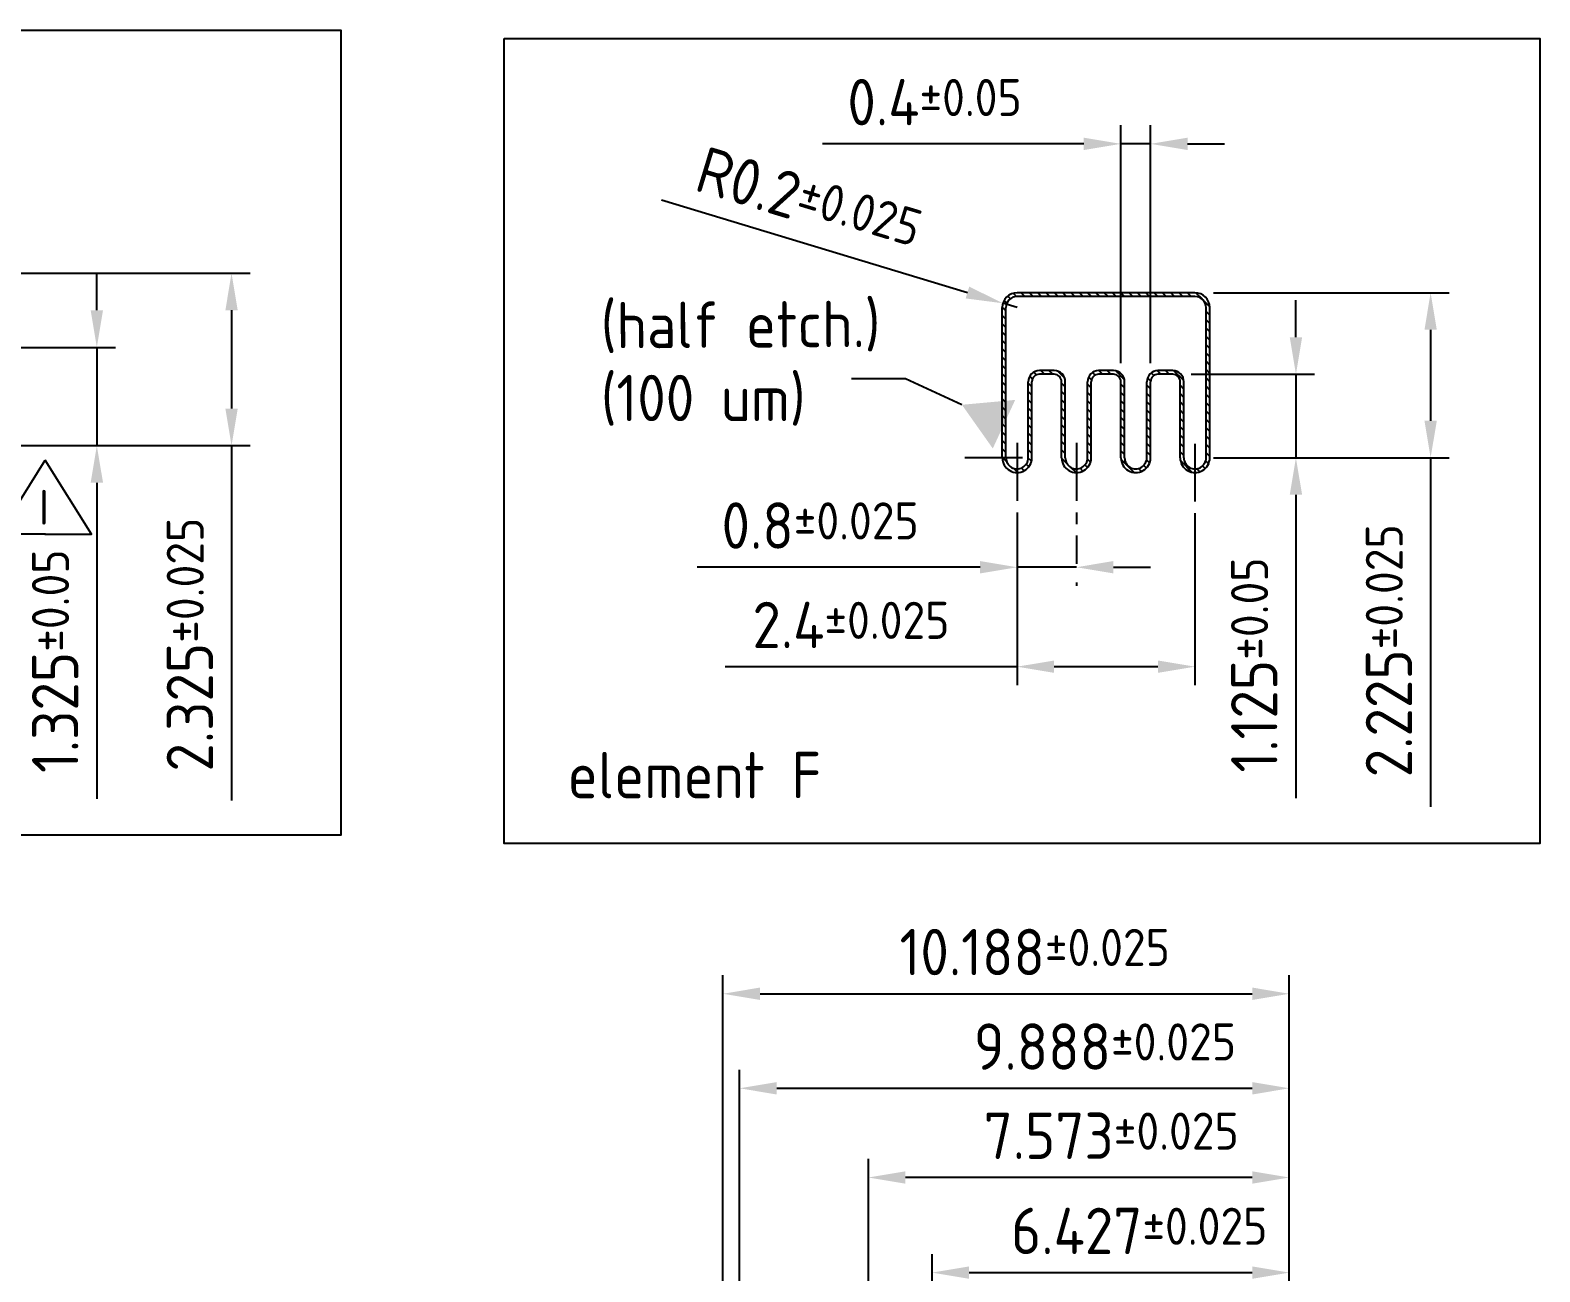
# Model space of a CAD drawing. Extents: x 398 to 764, y 536 to 780.
# Drawn here: x 574.1 to 655.6, y 658 to 725 of the extents above; entities that cross this region are included whole.
import ezdxf
from ezdxf import colors
from ezdxf.entities.mleader import LeaderData, LeaderLine
from ezdxf.math import Vec2, Vec3

# ---------------------------------------------------------------- set-up
doc = ezdxf.new("R2010")
doc.units = 0
doc.linetypes.add('AXES', pattern=[2, 1.25, -0.25, 0.25, -0.25])
doc.layers.add('AXIS', color=4, linetype='AXES', lineweight=25)
doc.layers.add('DIMENSIONS', color=3, linetype='Continuous', lineweight=25)
for name, color, linetype in [('bottom etching', 64, 'Continuous'), ('bottom leadframe', 7, 'Continuous'), ('leadframe', 7, 'Continuous'), ('top leadframe', 5, 'Continuous')]:
    doc.layers.add(name, color=color, linetype=linetype)
doc.styles.get("Standard").update_dxf_attribs({"font": 'ISOCP.SHX', "bigfont": 'bigfont.shx'})
doc.dimstyles.new('ST standard', dxfattribs={"dimtxt": 2.5, "dimasz": 3.5, "dimexe": 1, "dimexo": 1, "dimgap": 1, "dimtad": 1, "dimdec": 3, "dimdsep": 46, "dimtxsty": 'STANDARD', "dimcen": 0, "dimclrd": 3, "dimclre": 3, "dimclrt": 1, "dimadec": 0, "dimazin": 2, "dimtol": 1, "dimtp": 0.1, "dimtm": 0.1, "dimtfac": 0.8, "dimtdec": 3, "dimtmove": 0, "dimatfit": 3, "dimfxl": 1, "dimtolj": 2, "dimlwd": -1, "dimlwe": -1, "dimarcsym": 1})
doc.dimstyles.new('ST standard$0', dxfattribs={"dimtxt": 2.5, "dimasz": 2, "dimexe": 1, "dimexo": 1, "dimgap": 1, "dimtad": 1, "dimdec": 3, "dimdsep": 46, "dimtxsty": 'STANDARD', "dimcen": 0, "dimclrd": 3, "dimclre": 3, "dimclrt": 1, "dimadec": 0, "dimazin": 2, "dimtol": 1, "dimtp": 0.1, "dimtm": 0.1, "dimtfac": 0.8, "dimtdec": 3, "dimtmove": 0, "dimatfit": 3, "dimfxl": 1, "dimtolj": 2, "dimlwd": -1, "dimlwe": -1, "dimarcsym": 1})

# ---------------------------------------------------------------- blocks, each defined once
blk = doc.blocks.new('_DatumFilled')
at = {"color": 0, "linetype": 'ByBlock'}
blk.add_solid([(0, 0.577), (-1, 0), (0, -0.577)], dxfattribs=at)
blk = doc.blocks.new('lead bottom vertical new A')
at = {"layer": 'bottom etching', "ltscale": 50}
h = blk.add_hatch(dxfattribs=at)
h.set_pattern_fill('ANSI31', color=256, scale=0.025)
h.set_pattern_definition([(45, (1193.233325, 13.21076), (-0.056126601, 0.056126601), [])])
h.paths.add_polyline_path([(0, -1.2, 0.414214), (0.2, -1.4), (2.225, -1.4, 1), (2.225, -1), (1.2, -1, -0.414214), (1.1, -0.9), (1.1, -0.7, -0.414214), (1.2, -0.6), (2.225, -0.6, 1), (2.225, -0.2), (1.2, -0.2, -0.414214), (1.1, -0.1), (1.1, 0.1, -0.414214), (1.2, 0.2), (2.225, 0.2, 1), (2.225, 0.6), (1.2, 0.6, -0.414214), (1.1, 0.7), (1.1, 0.9, -0.414214), (1.2, 1), (2.225, 1, 1), (2.225, 1.4), (0.2, 1.4, 0.414214), (0, 1.2)])
h.paths.add_polyline_path([(0.05, 1.2, -0.414214), (0.2, 1.35), (2.225, 1.35, -1), (2.225, 1.05), (1.2, 1.05, 0.414214), (1.05, 0.9), (1.05, 0.7, 0.414214), (1.2, 0.55), (2.225, 0.55, -1), (2.225, 0.25), (1.2, 0.25, 0.414214), (1.05, 0.1), (1.05, -0.1, 0.414214), (1.2, -0.25), (2.225, -0.25, -1), (2.225, -0.55), (1.2, -0.55, 0.414214), (1.05, -0.7), (1.05, -0.9, 0.414214), (1.2, -1.05), (2.225, -1.05, -1), (2.225, -1.35), (0.2, -1.35, -0.414214), (0.05, -1.2)], flags=16)
at = {"layer": 'bottom leadframe'}
for p, q in [((2.225, 1.4), (0.2, 1.4)), ((0, 1.2), (0, -1.2)), ((1.1, 0.9), (1.1, 0.7)), ((2.225, 1), (1.2, 1)), ((2.225, 0.6), (1.2, 0.6)), ((1.1, 0.1), (1.1, -0.1)), ((2.225, 0.2), (1.2, 0.2)), ((2.225, -0.2), (1.2, -0.2)), ((2.225, -0.6), (1.2, -0.6)), ((1.1, -0.7), (1.1, -0.9)), ((2.225, -1), (1.2, -1)), ((2.225, -1.4), (0.2, -1.4))]:
    blk.add_line(p, q, dxfattribs=at)
for centre, radius, start, end in [((0.2, 1.2), 0.2, 90, 180), ((2.225, 1.2), 0.2, 270, 90), ((1.2, 0.9), 0.1, 90, 180), ((1.2, 0.7), 0.1, 180, 270), ((2.225, 0.4), 0.2, 270, 90), ((1.2, 0.1), 0.1, 90, 180), ((1.2, -0.1), 0.1, 180, 270), ((2.225, -0.4), 0.2, 270, 90), ((1.2, -0.7), 0.1, 90, 180), ((1.2, -0.9), 0.1, 180, 270), ((2.225, -1.2), 0.2, 270, 90), ((0.2, -1.2), 0.2, 180, 270)]:
    blk.add_arc(centre, radius, start, end, dxfattribs=at)
at = {"layer": 'top leadframe'}
for p, q in [((2.225, 1.35), (0.2, 1.35)), ((0.05, 1.2), (0.05, -1.2)), ((2.225, 1.05), (1.2, 1.05)), ((1.05, 0.9), (1.05, 0.7)), ((2.225, 0.55), (1.2, 0.55)), ((2.225, 0.25), (1.2, 0.25)), ((1.05, 0.1), (1.05, -0.1)), ((2.225, -0.25), (1.2, -0.25)), ((2.225, -0.55), (1.2, -0.55)), ((1.05, -0.7), (1.05, -0.9)), ((2.225, -1.05), (1.2, -1.05)), ((2.225, -1.35), (0.2, -1.35))]:
    blk.add_line(p, q, dxfattribs=at)
for centre, start, end in [((0.2, 1.2), 90, 180), ((2.225, 1.2), 270, 90), ((1.2, 0.9), 90, 180), ((1.2, 0.7), 180, 270), ((2.225, 0.4), 270, 90), ((1.2, 0.1), 90, 180), ((1.2, -0.1), 180, 270), ((2.225, -0.4), 270, 90), ((1.2, -0.7), 90, 180), ((1.2, -0.9), 180, 270), ((0.2, -1.2), 180, 270), ((2.225, -1.2), 270, 90)]:
    blk.add_arc(centre, 0.15, start, end, dxfattribs=at)
blk = doc.blocks.new('*D68')
at = {"layer": 'AXIS', "color": 3, "linetype": 'ByBlock', "ltscale": 50, "transparency": 16777216}
for p, q in [((637.996, 710.829), (650.712, 710.829)), ((649.712, 708.829), (649.712, 703.929)), ((637.996, 701.929), (650.712, 701.929)), ((649.712, 701.929), (649.712, 683.107))]:
    blk.add_line(p, q, dxfattribs=at)
at = {"layer": 'AXIS', "color": 3, "ltscale": 50, "transparency": 16777216}
for points in [[(649.379, 708.829), (650.046, 708.829), (649.712, 710.829)], [(649.379, 703.929), (650.046, 703.929), (649.712, 701.929)]]:
    blk.add_solid(points, dxfattribs=at)
at = {"layer": 'Defpoints', "color": 0, "ltscale": 50, "transparency": 16777216}
for p in [(636.996, 710.829), (649.712, 710.829), (636.996, 701.929)]:
    blk.add_point(p, dxfattribs=at)
at = {"layer": 'AXIS', "color": 1, "ltscale": 50, "transparency": 16777216, "insert": (647.462, 691.518), "char_height": 2.5, "attachment_point": 5, "rotation": 90}
blk.add_mtext('\\A2;2.225{\\H2;±0.025}', dxfattribs=at)
blk = doc.blocks.new('*D69')
at = {"layer": 'AXIS', "color": 3, "linetype": 'ByBlock', "ltscale": 50, "transparency": 16777216}
for p, q in [((642.443, 708.429), (642.443, 710.429)), ((636.796, 706.429), (643.443, 706.429)), ((642.443, 706.429), (642.443, 701.929)), ((637.996, 701.929), (643.443, 701.929)), ((642.443, 699.929), (642.443, 683.571))]:
    blk.add_line(p, q, dxfattribs=at)
at = {"layer": 'AXIS', "color": 3, "ltscale": 50, "transparency": 16777216}
for points in [[(642.11, 708.429), (642.777, 708.429), (642.443, 706.429)], [(642.11, 699.929), (642.777, 699.929), (642.443, 701.929)]]:
    blk.add_solid(points, dxfattribs=at)
at = {"layer": 'Defpoints', "color": 0, "ltscale": 50, "transparency": 16777216}
for p in [(635.796, 706.429), (642.443, 706.429), (636.996, 701.929)]:
    blk.add_point(p, dxfattribs=at)
at = {"layer": 'AXIS', "color": 1, "ltscale": 50, "transparency": 16777216, "insert": (640.193, 690.75), "char_height": 2.5, "attachment_point": 5, "rotation": 90}
blk.add_mtext('\\A2;1.125{\\H2;±0.05}', dxfattribs=at)
blk = doc.blocks.new('*D70')
at = {"layer": 'AXIS', "color": 3, "linetype": 'ByBlock', "ltscale": 50, "transparency": 16777216}
for p, q in [((627.396, 698.499), (627.396, 689.66)), ((636.996, 698.427), (636.996, 689.66)), ((627.396, 690.66), (611.644, 690.66)), ((634.996, 690.66), (629.396, 690.66))]:
    blk.add_line(p, q, dxfattribs=at)
at = {"layer": 'AXIS', "color": 3, "ltscale": 50, "transparency": 16777216}
for points in [[(629.396, 690.993), (629.396, 690.326), (627.396, 690.66)], [(634.996, 690.993), (634.996, 690.326), (636.996, 690.66)]]:
    blk.add_solid(points, dxfattribs=at)
at = {"layer": 'Defpoints', "color": 0, "ltscale": 50, "transparency": 16777216}
for p in [(627.396, 699.499), (636.996, 699.427), (627.396, 690.66)]:
    blk.add_point(p, dxfattribs=at)
at = {"layer": 'AXIS', "color": 1, "ltscale": 50, "transparency": 16777216, "insert": (618.429, 692.91), "char_height": 2.5, "attachment_point": 5}
blk.add_mtext('\\A2;2.4{\\H2;±0.025}', dxfattribs=at)
blk = doc.blocks.new('*D67')
at = {"layer": 'AXIS', "color": 3, "linetype": 'ByBlock', "ltscale": 50, "transparency": 16777216}
for p, q in [((627.396, 698.499), (627.396, 695.023)), ((625.396, 696.023), (610.137, 696.023)), ((630.596, 696.023), (627.396, 696.023)), ((632.596, 696.023), (634.596, 696.023)), ((630.596, 695.209), (630.596, 695.023))]:
    blk.add_line(p, q, dxfattribs=at)
at = {"layer": 'AXIS', "color": 3, "ltscale": 50, "transparency": 16777216}
for points in [[(625.396, 696.357), (625.396, 695.69), (627.396, 696.023)], [(632.596, 696.357), (632.596, 695.69), (630.596, 696.023)]]:
    blk.add_solid(points, dxfattribs=at)
at = {"layer": 'Defpoints', "color": 0, "ltscale": 50, "transparency": 16777216}
for p in [(627.396, 699.499), (627.396, 696.023), (630.596, 696.209)]:
    blk.add_point(p, dxfattribs=at)
at = {"layer": 'AXIS', "color": 1, "ltscale": 50, "transparency": 16777216, "insert": (616.767, 698.273), "char_height": 2.5, "attachment_point": 5}
blk.add_mtext('\\A2;0.8{\\H2;±0.025}', dxfattribs=at)
blk = doc.blocks.new('*D71')
at = {"layer": 'AXIS', "color": 3, "linetype": 'ByBlock', "ltscale": 50, "transparency": 16777216}
for p, q in [((632.996, 707.029), (632.996, 719.859)), ((634.596, 707.029), (634.596, 719.859)), ((630.996, 718.859), (616.887, 718.859)), ((634.596, 718.859), (632.996, 718.859)), ((636.596, 718.859), (638.596, 718.859))]:
    blk.add_line(p, q, dxfattribs=at)
at = {"layer": 'AXIS', "color": 3, "ltscale": 50, "transparency": 16777216}
for points in [[(630.996, 719.192), (630.996, 718.526), (632.996, 718.859)], [(636.596, 719.192), (636.596, 718.526), (634.596, 718.859)]]:
    blk.add_solid(points, dxfattribs=at)
at = {"layer": 'Defpoints', "color": 0, "ltscale": 50, "transparency": 16777216}
for p in [(632.996, 718.859), (632.996, 706.029), (634.596, 706.029)]:
    blk.add_point(p, dxfattribs=at)
at = {"layer": 'AXIS', "color": 1, "ltscale": 50, "transparency": 16777216, "insert": (622.942, 721.109), "char_height": 2.5, "attachment_point": 5}
blk.add_mtext('\\A2;0.4{\\H2;±0.05}', dxfattribs=at)
blk = doc.blocks.new('*D72')
at = {"layer": 'AXIS', "color": 3, "linetype": 'ByBlock', "ltscale": 50, "transparency": 16777216}
for p, q in [((608.201, 715.846), (624.717, 710.841)), ((627.396, 710.029), (626.631, 710.261))]:
    blk.add_line(p, q, dxfattribs=at)
at = {"layer": 'AXIS', "color": 3, "ltscale": 50, "transparency": 16777216}
blk.add_solid([(624.813, 711.16), (624.62, 710.522), (626.631, 710.261)], dxfattribs=at)
at = {"layer": 'Defpoints', "color": 0, "ltscale": 50, "transparency": 16777216}
for p in [(626.631, 710.261), (627.396, 710.029)]:
    blk.add_point(p, dxfattribs=at)
at = {"layer": 'AXIS', "color": 1, "ltscale": 50, "transparency": 16777216, "insert": (616.154, 715.787), "char_height": 2.5, "attachment_point": 5, "rotation": 343.1411}
blk.add_mtext('\\A2;R0.2{\\H2;±0.025}', dxfattribs=at)
blk = doc.blocks.new('*D77')
at = {"layer": 'bottom etching', "color": 3, "linetype": 'ByBlock', "ltscale": 50, "transparency": 16777216}
for p, q in [((622.805, 651.278), (622.805, 658.978)), ((642.087, 636.21), (642.087, 658.978)), ((624.805, 657.978), (640.087, 657.978))]:
    blk.add_line(p, q, dxfattribs=at)
at = {"layer": 'bottom etching', "color": 3, "ltscale": 50, "transparency": 16777216}
for points in [[(624.805, 658.311), (624.805, 657.645), (622.805, 657.978)], [(640.087, 658.311), (640.087, 657.645), (642.087, 657.978)]]:
    blk.add_solid(points, dxfattribs=at)
at = {"layer": 'Defpoints', "color": 0, "ltscale": 50, "transparency": 16777216}
for p in [(642.087, 657.978), (622.805, 650.278), (642.087, 635.21)]:
    blk.add_point(p, dxfattribs=at)
at = {"layer": 'bottom etching', "color": 1, "ltscale": 50, "transparency": 16777216, "insert": (633.989, 660.228), "char_height": 2.5, "attachment_point": 5}
blk.add_mtext('\\A2;6.427{\\H2;±0.025}', dxfattribs=at)
blk = doc.blocks.new('*D78')
at = {"layer": 'bottom etching', "color": 3, "linetype": 'ByBlock', "ltscale": 50, "transparency": 16777216}
for p, q in [((619.369, 653.46), (619.369, 664.109)), ((642.087, 636.21), (642.087, 664.109)), ((640.087, 663.109), (621.369, 663.109))]:
    blk.add_line(p, q, dxfattribs=at)
at = {"layer": 'bottom etching', "color": 3, "ltscale": 50, "transparency": 16777216}
for points in [[(621.369, 663.442), (621.369, 662.775), (619.369, 663.109)], [(640.087, 663.442), (640.087, 662.775), (642.087, 663.109)]]:
    blk.add_solid(points, dxfattribs=at)
at = {"layer": 'Defpoints', "color": 0, "ltscale": 50, "transparency": 16777216}
for p in [(619.369, 663.109), (619.369, 652.46), (642.087, 635.21)]:
    blk.add_point(p, dxfattribs=at)
at = {"layer": 'bottom etching', "color": 1, "ltscale": 50, "transparency": 16777216, "insert": (632.474, 665.359), "char_height": 2.5, "attachment_point": 5}
blk.add_mtext('\\A2;7.573{\\H2;±0.025}', dxfattribs=at)
blk = doc.blocks.new('*D79')
at = {"layer": 'bottom etching', "color": 3, "linetype": 'ByBlock', "ltscale": 50, "transparency": 16777216}
for p, q in [((612.424, 648.36), (612.424, 668.919)), ((642.087, 636.21), (642.087, 668.919)), ((614.424, 667.919), (640.087, 667.919))]:
    blk.add_line(p, q, dxfattribs=at)
at = {"layer": 'bottom etching', "color": 3, "ltscale": 50, "transparency": 16777216}
for points in [[(614.424, 668.252), (614.424, 667.585), (612.424, 667.919)], [(640.087, 668.252), (640.087, 667.585), (642.087, 667.919)]]:
    blk.add_solid(points, dxfattribs=at)
at = {"layer": 'Defpoints', "color": 0, "ltscale": 50, "transparency": 16777216}
for p in [(642.087, 667.919), (612.424, 647.36), (642.087, 635.21)]:
    blk.add_point(p, dxfattribs=at)
at = {"layer": 'bottom etching', "color": 1, "ltscale": 50, "transparency": 16777216, "insert": (632.136, 670.169), "char_height": 2.5, "attachment_point": 5}
blk.add_mtext('\\A2;9.888{\\H2;±0.025}', dxfattribs=at)
blk = doc.blocks.new('*D80')
at = {"layer": 'bottom etching', "color": 3, "linetype": 'ByBlock', "ltscale": 50, "transparency": 16777216}
for p, q in [((611.524, 647.61), (611.524, 674.018)), ((642.087, 636.21), (642.087, 674.018)), ((613.524, 673.018), (640.087, 673.018))]:
    blk.add_line(p, q, dxfattribs=at)
at = {"layer": 'bottom etching', "color": 3, "ltscale": 50, "transparency": 16777216}
for points in [[(613.524, 673.352), (613.524, 672.685), (611.524, 673.018)], [(640.087, 673.352), (640.087, 672.685), (642.087, 673.018)]]:
    blk.add_solid(points, dxfattribs=at)
at = {"layer": 'Defpoints', "color": 0, "ltscale": 50, "transparency": 16777216}
for p in [(642.087, 673.018), (611.524, 646.61), (642.087, 635.21)]:
    blk.add_point(p, dxfattribs=at)
at = {"layer": 'bottom etching', "color": 1, "ltscale": 50, "transparency": 16777216, "insert": (628.348, 675.268), "char_height": 2.5, "attachment_point": 5}
blk.add_mtext('\\A2;10.188{\\H2;±0.025}', dxfattribs=at)
blk = doc.blocks.new('*D117')
at = {"layer": 'AXIS', "color": 3, "linetype": 'ByBlock', "ltscale": 50, "transparency": 16777216}
for p, q in [((570.087, 711.883), (586.003, 711.883)), ((585.003, 709.883), (585.003, 704.583)), ((570.087, 702.583), (586.003, 702.583)), ((585.003, 702.583), (585.003, 683.437))]:
    blk.add_line(p, q, dxfattribs=at)
at = {"layer": 'AXIS', "color": 3, "ltscale": 50, "transparency": 16777216}
for points in [[(584.67, 709.883), (585.337, 709.883), (585.003, 711.883)], [(584.67, 704.583), (585.337, 704.583), (585.003, 702.583)]]:
    blk.add_solid(points, dxfattribs=at)
at = {"layer": 'Defpoints', "color": 0, "ltscale": 50, "transparency": 16777216}
for p in [(569.087, 711.883), (585.003, 711.883), (569.087, 702.583)]:
    blk.add_point(p, dxfattribs=at)
at = {"layer": 'AXIS', "color": 1, "ltscale": 50, "transparency": 16777216, "insert": (582.753, 691.848), "char_height": 2.5, "attachment_point": 5, "rotation": 90}
blk.add_mtext('\\A2;2.325{\\H2;±0.025}', dxfattribs=at)
blk = doc.blocks.new('*D118')
at = {"layer": 'AXIS', "color": 3, "linetype": 'ByBlock', "ltscale": 50, "transparency": 16777216}
for p, q in [((577.734, 709.883), (577.734, 711.883)), ((568.887, 707.883), (578.734, 707.883)), ((577.734, 707.883), (577.734, 702.583)), ((570.087, 702.583), (578.734, 702.583)), ((577.734, 700.583), (577.734, 683.525))]:
    blk.add_line(p, q, dxfattribs=at)
at = {"layer": 'AXIS', "color": 3, "ltscale": 50, "transparency": 16777216}
for points in [[(577.401, 709.883), (578.068, 709.883), (577.734, 707.883)], [(577.401, 700.583), (578.068, 700.583), (577.734, 702.583)]]:
    blk.add_solid(points, dxfattribs=at)
at = {"layer": 'Defpoints', "color": 0, "ltscale": 50, "transparency": 16777216}
for p in [(567.887, 707.883), (577.734, 707.883), (569.087, 702.583)]:
    blk.add_point(p, dxfattribs=at)
at = {"layer": 'AXIS', "color": 1, "ltscale": 50, "transparency": 16777216, "insert": (575.484, 690.954), "char_height": 2.5, "attachment_point": 5, "rotation": 90}
blk.add_mtext('\\A2;1.325{\\H2;±0.05}', dxfattribs=at)
blk = doc.blocks.new('rev9 I')
at = {"layer": 'DIMENSIONS', "ltscale": 50}
for points in [[(2.525, 0), (0, 0), (2.505, 3.987)], [(2.485, 0), (5.01, 0), (2.505, 3.987)]]:
    blk.add_lwpolyline(points, dxfattribs=at)
blk.add_text('I', height=1.875, dxfattribs=at).set_placement((2.162, 0.513))

msp = doc.modelspace()

# ---------------------------------------------------------------- linework, layer by layer
at = {"layer": 'AXIS', "ltscale": 2.5}
for p, q in [((627.3964, 702.7285), (627.3964, 696.2699)), ((630.5964, 702.7285), (630.5964, 696.2086)), ((636.9964, 702.6861), (636.9964, 696.1687)), ((627.6946, 701.9285), (624.2422, 701.9285))]:
    msp.add_line(p, q, dxfattribs=at)
at = {"layer": 'leadframe'}
msp.add_lwpolyline([(599.7225, 724.5345), (655.6043, 724.5345), (655.6043, 681.1159), (599.7225, 681.1159)], close=True, dxfattribs=at)
at = {"layer": 'top leadframe'}
msp.add_lwpolyline([(542.5409, 724.9892), (590.8952, 724.9892), (590.8952, 681.5706), (542.5409, 681.5706)], close=True, dxfattribs=at)

# ---------------------------------------------------------------- block references
at = {"layer": 'bottom leadframe', "ltscale": 50, "xscale": 4, "yscale": 4, "zscale": 4, "rotation": 270}
msp.add_blockref('lead bottom vertical new A', (632.1964, 710.8285), dxfattribs=at)
at = {"layer": 'leadframe', "ltscale": 50}
msp.add_blockref('rev9 I', (572.443, 697.8124), dxfattribs=at)

# ---------------------------------------------------------------- texts
at = {"layer": 'DIMENSIONS', "color": 1, "ltscale": 50}
msp.add_text('(half etch.)', height=2.5, rotation=0.317868, dxfattribs=at).set_placement((604.9364, 707.8218))
for s, p in [('(100 um)', (604.9364, 703.9029)), ('element F', (603.1398, 683.5614))]:
    msp.add_text(s, height=2.5, dxfattribs=at).set_placement(p)

# ---------------------------------------------------------------- dimensions: what is measured, and where the dimension line sits
at = {"layer": 'AXIS', "ltscale": 50}
for base, p1, p2, override, picture, middle in [((632.9964, 718.859), (634.5964, 706.0285), (632.9964, 706.0285), {"dimlfac": 0.25, "dimtp": 0.05, "dimtm": 0.05}, '*D71', (622.9415, 718.859)), ((627.3964, 696.0233), (630.5964, 696.2086), (627.3964, 699.4992), {"dimlfac": 0.25, "dimtp": 0.025, "dimtm": 0.025}, '*D67', (616.7665, 696.0233)), ((627.3964, 690.6598), (636.9964, 699.4274), (627.3964, 699.4992), {"dimlfac": 0.25, "dimtp": 0.025, "dimtm": 0.025}, '*D70', (618.4294, 690.6598))]:
    dim = msp.add_linear_dim(base=base, p1=p1, p2=p2, dimstyle='ST standard$0', override=override, dxfattribs=at)
    dim.commit()
    dim.dimension.update_dxf_attribs({"geometry": picture, "text_midpoint": middle, "dimtype": 128})
dim = msp.add_radius_dim(center=(627.3964, 710.0285), mpoint=(626.6308, 710.2605), dimstyle='ST standard', override={"dimasz": 2, "dimlfac": 0.25, "dimtp": 0.025, "dimtm": 0.025}, dxfattribs=at)
dim.commit()
dim.dimension.update_dxf_attribs({"geometry": '*D72', "text_midpoint": (616.1543, 715.7866)})
for base, p1, p2, override, picture, middle in [((577.7344, 707.8832), (569.0873, 702.5832), (567.8873, 707.8832), {"dimlfac": 0.25, "dimtp": 0.05, "dimtm": 0.05}, '*D118', (577.7344, 690.9543)), ((585.0032, 711.8832), (569.0873, 702.5832), (569.0873, 711.8832), {"dimlfac": 0.25, "dimtp": 0.025, "dimtm": 0.025}, '*D117', (585.0032, 691.8476)), ((642.4435, 706.4285), (636.9964, 701.9285), (635.7964, 706.4285), {"dimlfac": 0.25, "dimtp": 0.05, "dimtm": 0.05}, '*D69', (642.4435, 690.7496)), ((649.7124, 710.8285), (636.9964, 701.9285), (636.9964, 710.8285), {"dimlfac": 0.25, "dimtp": 0.025, "dimtm": 0.025}, '*D68', (649.7124, 691.5178))]:
    dim = msp.add_linear_dim(base=base, p1=p1, p2=p2, angle=270, dimstyle='ST standard$0', override=override, dxfattribs=at)
    dim.commit()
    dim.dimension.update_dxf_attribs({"geometry": picture, "text_midpoint": middle, "dimtype": 128})
at = {"layer": 'bottom etching', "ltscale": 50}
for base, p1, p2, picture, middle in [((642.08703, 673.01833), (611.5245, 646.60965), (642.08703, 635.20965), '*D80', (628.34759, 673.01833)), ((642.08703, 667.91875), (612.4245, 647.35965), (642.08703, 635.20965), '*D79', (632.13649, 667.91875)), ((619.3689, 663.1086), (642.087, 635.2096), (619.3689, 652.4596), '*D78', (632.474, 663.1086)), ((642.087, 657.9779), (622.8045, 650.2777), (642.087, 635.2096), '*D77', (633.9885, 657.9779))]:
    dim = msp.add_linear_dim(base=base, p1=p1, p2=p2, dimstyle='ST standard$0', override={"dimlfac": 0.333333, "dimtp": 0.025, "dimtm": 0.025}, dxfattribs=at)
    dim.commit()
    dim.dimension.update_dxf_attribs({"geometry": picture, "text_midpoint": middle, "dimtype": 128})

# ---------------------------------------------------------------- leaders
at = {"layer": 'DIMENSIONS', "ltscale": 50}
ml = msp.add_multileader_mtext('Standard', dxfattribs=at)
ml.set_content('')
ml.set_leader_properties(color=3)
ml.set_arrow_properties(name='DATUMFILLED')
ml.build(insert=Vec2(0, 0))
ml.multileader.update_dxf_attribs({"text_left_attachment_type": 5, "text_right_attachment_type": 6, "dogleg_length": 1, "arrow_head_size": 2.5})
ctx = ml.context
ctx.base_point, ctx.char_height, ctx.arrow_head_size, ctx.plane_origin = Vec3(618.4543, 706.1918), 3.5, 2.5, Vec3(625.6216, 703.4521)
ctx.left_attachment, ctx.right_attachment = 5, 6
notes = []
notes.append((ctx, [(0, (1, 1, 0), (621.3709, 706.1918), (-1, 0), 2.9166, [(0, [(626.6886, 703.7383)], 0, [])])]))
ctx.mtext, ml.multileader.dxf.content_type = None, 0
for ctx, leaders in notes:
    for number, flags, end, landing, length, lines in leaders:
        leader = LeaderData()
        leader.index, (leader.has_last_leader_line, leader.has_dogleg_vector, leader.attachment_direction) = number, flags
        leader.last_leader_point, leader.dogleg_vector, leader.dogleg_length = Vec3(end), Vec3(landing), length
        for number, points, colour, breaks in lines:
            line = LeaderLine()
            line.index, line.vertices, line.color, line.breaks = number, Vec3.list(points), colors.encode_raw_color(colour), breaks
            leader.lines.append(line)
        ctx.leaders.append(leader)

doc.saveas('drawing.dxf')
